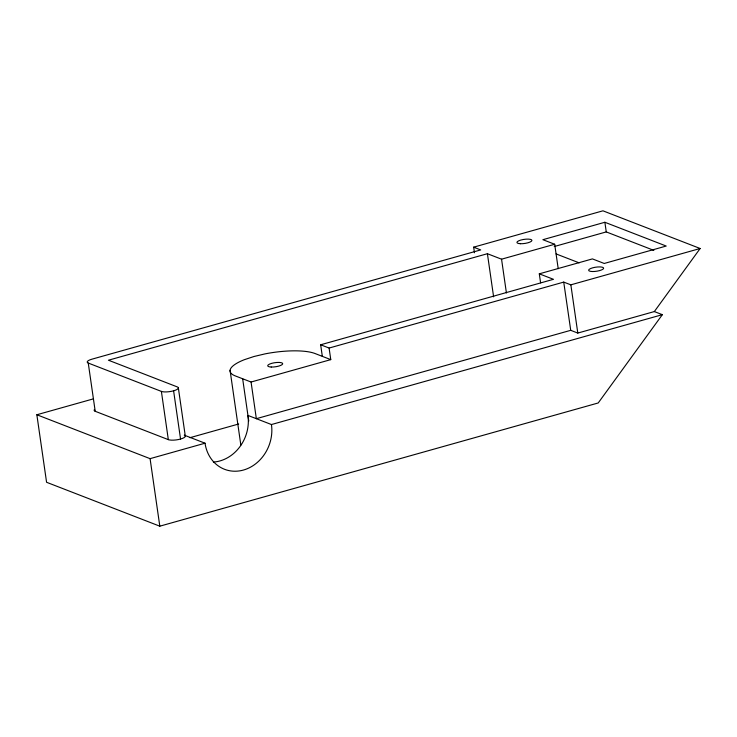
<?xml version="1.0" encoding="UTF-8"?>
<svg xmlns="http://www.w3.org/2000/svg" width="737" height="737" viewBox="0 0 737 737"><rect width="100%" height="100%" fill="white"/><g stroke="black" fill="none" stroke-linecap="round" stroke-linejoin="round"><path stroke-width="1.11" d="M322.327 356.358L320.659 344.778L329.098 348.048L330.766 359.628L315.049 353.53A45.583 12.409 -8.2 0 0 265.007 353.889L253.97 356.505L244.38 359.684A45.583 12.409 -8.2 0 0 235.352 375.934L251.068 382.024L256.347 418.69L570.724 330.323L577.799 333.069L654.336 311.567L700.15 248.498L602.958 210.819L473.661 247.162L474.471 252.773M654.336 311.567L662.351 314.671L598.214 402.964L159.809 526.181L46.578 482.284L36.85 414.756L93.277 398.901M558.204 268.664L554.685 244.26L501.556 259.194L487.406 253.712L108.44 360.218L177.322 386.925A9.12 2.478 -8.2 0 1 173.6 390.813A9.12 2.478 -8.2 0 1 161.385 391.402L88.256 363.055A9.12 2.478 -8.2 0 1 91.978 359.168L480.681 249.926L473.661 247.162M540.589 282.833L539.3 273.832L592.428 258.899L604.22 263.468L666.211 246.047L604.874 222.27L542.893 239.691L554.685 244.26M554.242 246.536L606.265 231.915L653.857 250.368M320.659 344.778L553.469 279.314L539.3 273.832M329.098 348.048L563.731 282.105L570.853 284.832L700.15 248.498M251.068 382.024L330.766 359.628M189.934 437.695L238.696 423.987M36.85 414.756L150.081 458.654L205.033 443.204A37.983 32.907 -68.8 0 0 243.45 470.049A37.983 32.907 -68.8 0 0 271.446 424.54L662.351 314.671M556.076 253.915L579.144 262.851M271.446 424.54L247.945 415.428A37.983 32.907 -68.8 0 1 213.362 462.062M205.033 443.204L184.268 435.162A9.12 2.478 -8.2 0 1 180.547 439.04A9.12 2.478 -8.2 0 1 168.331 439.639L95.211 411.292A9.12 2.478 -8.2 0 1 94.539 409.468M563.731 282.105L570.724 330.323M604.874 222.27L606.265 231.915M570.853 284.832L577.799 333.069M501.556 259.194L506.42 292.967M487.406 253.712L493.615 296.836M242.657 378.772L248.747 421.039M230.073 370.315L240.833 445.028M178.372 388.049L185.328 436.286M173.6 390.813L180.547 439.04M161.385 391.402L168.331 439.639M150.081 458.654L159.809 526.181M88.256 363.055L95.211 411.292M592.143 271.52A7.6 2.073 -8.2 0 0 603.649 268.286A7.6 2.073 -8.2 0 0 592.594 267.844A7.6 2.073 -8.2 0 0 592.143 271.52M520.433 243.717A7.6 2.073 -8.2 0 0 531.939 240.483A7.6 2.073 -8.2 0 0 520.884 240.041A7.6 2.073 -8.2 0 0 520.433 243.717M271.216 367.035A7.6 2.073 -8.2 0 0 282.722 363.802A7.6 2.073 -8.2 0 0 271.658 363.359A7.6 2.073 -8.2 0 0 271.216 367.035"/></g></svg>
